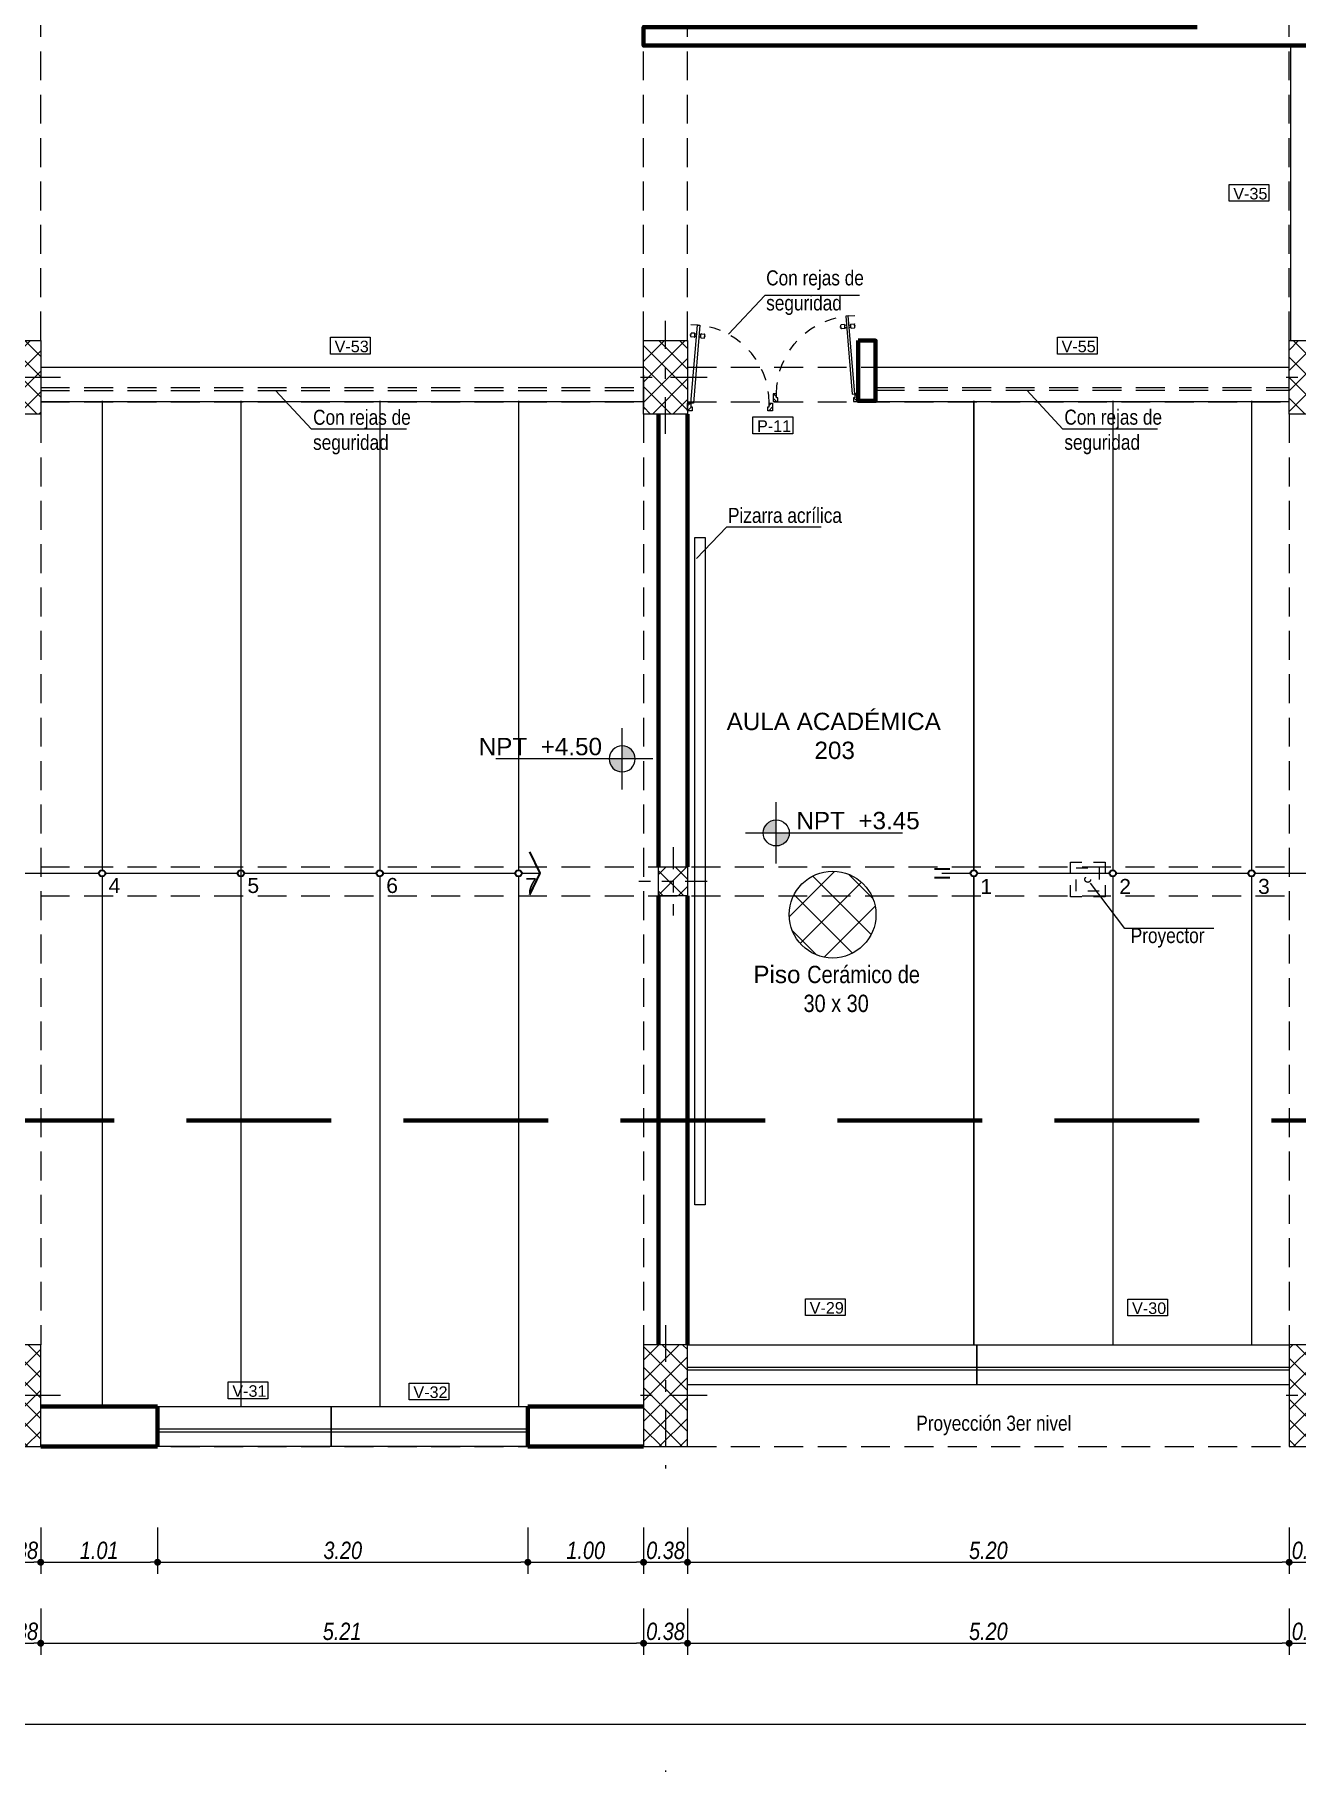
# Model space of a CAD drawing. Header units: inches. Extents: x 140 to 978, y -82 to 38.
# Drawn here: x 712.13 to 723.03, y -14.23 to 0.7 of the extents above; entities that cross this region are included whole.
import ezdxf

# ---------------------------------------------------------------- set-up
doc = ezdxf.new("R2010")
doc.units = ezdxf.units.IN
doc.header["$MEASUREMENT"] = 0
for name, pattern in [('DASHDOT2', [12.7, 6.35, -3.175, 0, -3.175]), ('DASHED', [0.75, 0.5, -0.25]), ('DASHED2', [0.375, 0.25, -0.125])]:
    doc.linetypes.add(name, pattern=pattern)
doc.layers.get('0').update_dxf_attribs({"lineweight": 0})
for name, color, linetype, lineweight in [('UNSAAC-COLUMNA', 24, 'Continuous', 0), ('UNSAAC-CORTE MURO', 42, 'Continuous', 35), ('UNSAAC-COTA', 48, 'Continuous', 0), ('UNSAAC-EJE COLUMNA', 22, 'DASHDOT2', 0), ('UNSAAC-FACHADA(2DO PLANO)', 7, 'Continuous', 30), ('UNSAAC-LINEA DE CORTE', 7, 'Continuous', 70), ('UNSAAC-LLAMADOS', 88, 'Continuous', 0), ('UNSAAC-MUEBLE', 254, 'Continuous', 0), ('UNSAAC-MURETE', 146, 'Continuous', 20), ('UNSAAC-MUROS', 7, 'Continuous', 70), ('UNSAAC-PISOS', 253, 'Continuous', 0), ('UNSAAC-PROYECCIONES', 38, 'DASHED2', 0), ('UNSAAC-TEXTOS', 250, 'Continuous', 0), ('UNSAAC-TEXTURAS', 250, 'Continuous', 0), ('UNSAAC-VANOS', 24, 'Continuous', 0)]:
    doc.layers.add(name, color=color, linetype=linetype, lineweight=lineweight)
doc.styles.add('5mm', font='GOTHIC.TTF', dxfattribs={"height": 5})
doc.styles.add('narrow', font='')
doc.styles.get("Standard").update_dxf_attribs({"font": 'arial.ttf'})
doc.styles.get('narrow').set_extended_font_data('Arial Narrow', italic=True)
doc.dimstyles.new('1EN75', dxfattribs={"dimtxt": 0.15, "dimasz": 0.06, "dimexe": 0.1, "dimexo": 0.15, "dimgap": 0.025, "dimtad": 1, "dimzin": 1, "dimdsep": 46, "dimtxsty": 'narrow', "dimblk": 'DOT', "dimcen": 0.1, "dimclrd": 256, "dimclre": 256, "dimclrt": 256, "dimaunit": 1, "dimadec": 3, "dimazin": 0, "dimtfac": 1, "dimtmove": 2, "dimatfit": 3, "dimldrblk": 'ARCHTICK', "dimfxl": 0.3, "dimfxlon": 1, "dimtolj": 1, "dimtzin": 0, "dimlwd": 0, "dimlwe": 0, "dimarcsym": 0})

# ---------------------------------------------------------------- blocks, each defined once
blk = doc.blocks.new('PRTX80')
at = {"layer": 'UNSAAC-TEXTOS'}
h = blk.add_hatch(dxfattribs=at)
h.set_pattern_fill('ANSI31', color=256, scale=0.01, style=0)
h.set_pattern_definition([(45, (-1.629623, -4.234902), (-0.02245064, 0.02245064), [])])
h.paths.add_polyline_path([(-0.755, 0.036), (-0.8, 0.036), (-0.8, -0.036), (-0.769, -0.036), (-0.769, 0), (-0.755, 0)])
h.paths.add_polyline_path([(0, 0.036), (-0.045, 0.036), (-0.045, 0), (-0.032, 0), (-0.032, -0.036), (0, -0.036)])
at = {"layer": 'UNSAAC-PROYECCIONES', "ltscale": 0.15}
blk.add_arc((-0.032, -0.036), 0.737, 180, 270, dxfattribs=at)
at = {"layer": 'UNSAAC-TEXTOS'}
for p, q in [((-0.127, -0.65), (-0.157, -0.648)), ((-0.165, -0.662), (-0.166, -0.669)), ((-0.162, -0.67), (-0.166, -0.669)), ((-0.162, -0.662), (-0.165, -0.662)), ((-0.161, -0.651), (-0.163, -0.681)), ((-0.13, -0.688), (-0.16, -0.685)), ((-0.124, -0.658), (-0.126, -0.68)), ((-0.126, -0.68), (-0.126, -0.684)), ((-0.11, -0.682), (-0.126, -0.68)), ((-0.123, -0.654), (-0.124, -0.658)), ((-0.108, -0.659), (-0.124, -0.658)), ((-0.085, -0.684), (-0.07, -0.685)), ((-0.083, -0.661), (-0.068, -0.663)), ((-0.068, -0.663), (-0.07, -0.685)), ((-0.07, -0.685), (-0.07, -0.689)), ((-0.068, -0.659), (-0.068, -0.663)), ((-0.067, -0.693), (-0.037, -0.695)), ((-0.064, -0.655), (-0.034, -0.658)), ((-0.03, -0.662), (-0.033, -0.692)), ((-0.032, -0.681), (-0.028, -0.681)), ((-0.031, -0.673), (-0.028, -0.673)), ((-0.028, -0.673), (-0.028, -0.681))]:
    blk.add_line(p, q, dxfattribs=at)
for points in [[(-0.8, 0.036), (-0.755, 0.036), (-0.755, 0), (-0.769, 0), (-0.769, -0.036), (-0.8, -0.036), (-0.8, 0.036)], [(-0.045, 0.036), (0, 0.036), (0, -0.036), (-0.032, -0.036), (-0.032, 0), (-0.045, 0), (-0.045, 0.036)]]:
    blk.add_lwpolyline(points, dxfattribs=at)
blk.add_lwpolyline([(-0.056, -0.034), (-0.032, -0.036), (-0.093, -0.77), (-0.117, -0.768)], close=True, dxfattribs=at)
for centre, start, end in [((-0.157, -0.651), 85.2462, 175.2462), ((-0.127, -0.654), 355.2462, 85.2462), ((-0.16, -0.681), 175.2462, 265.2462), ((-0.13, -0.684), 265.2462, 355.2462), ((-0.067, -0.689), 175.2462, 265.2462), ((-0.064, -0.659), 85.2462, 175.2462), ((-0.037, -0.691), 265.2462, 355.2462), ((-0.034, -0.662), 355.2462, 85.2462)]:
    blk.add_arc(centre, 0.00375, start, end, dxfattribs=at)
blk = doc.blocks.new('A$C1DC20D96')
at = {"layer": 'UNSAAC-MUEBLE', "xscale": -1.167239801663273, "yscale": 1.167239801663273, "zscale": 1.167239801663273, "rotation": 180}
blk.add_blockref('PRTX80', (0, 0.034), dxfattribs=at)
blk = doc.blocks.new('_Dot')
at = {"color": 0, "linetype": 'ByBlock', "lineweight": -2}
blk.add_line((-0.5, 0), (-1, 0), dxfattribs=at)
at = {"color": 0, "linetype": 'ByBlock', "const_width": 0.5}
blk.add_lwpolyline([(-0.25, 0, 1), (0.25, 0, 1)], format="xyb", close=True, dxfattribs=at)
blk = doc.blocks.new('*D59')
at = {"layer": 'Defpoints', "color": 0, "transparency": 16777216}
for p in [(711.99, -11.691), (717.58, -11.691), (717.58, -14.601)]:
    blk.add_point(p, dxfattribs=at)
at = {"layer": 'UNSAAC-COTA', "lineweight": 0, "transparency": 16777216}
for p, q in [((711.99, -14.301), (711.99, -14.701)), ((717.58, -14.301), (717.58, -14.701)), ((712.05, -14.601), (717.52, -14.601))]:
    blk.add_line(p, q, dxfattribs=at)
at = {"layer": 'UNSAAC-COTA', "lineweight": 0, "transparency": 16777216, "xscale": 0.06, "yscale": 0.06, "zscale": 0.06, "rotation": 180}
blk.add_blockref('_Dot', (711.99, -14.601), dxfattribs=at)
at = {"layer": 'UNSAAC-COTA', "lineweight": 0, "transparency": 16777216, "xscale": 0.06, "yscale": 0.06, "zscale": 0.06}
blk.add_blockref('_Dot', (717.58, -14.601), dxfattribs=at)
at = {"layer": 'UNSAAC-COTA', "transparency": 16777216, "insert": (714.785, -14.499), "char_height": 0.15, "attachment_point": 5, "style": 'narrow'}
blk.add_mtext('\\A1;5.59', dxfattribs=at)
blk = doc.blocks.new('_ArchTick')
at = {"layer": 'UNSAAC-FACHADA(2DO PLANO)', "color": 0, "const_width": 0.15}
blk.add_lwpolyline([(-0.5, -0.5), (0.5, 0.5)], dxfattribs=at)
blk = doc.blocks.new('*D60')
at = {"layer": 'Defpoints', "color": 0, "transparency": 16777216}
for p in [(717.58, -11.691), (723.16, -11.691), (723.16, -14.601)]:
    blk.add_point(p, dxfattribs=at)
at = {"layer": 'UNSAAC-COTA', "lineweight": 0, "transparency": 16777216}
for p, q in [((717.58, -14.301), (717.58, -14.701)), ((723.16, -14.301), (723.16, -14.701)), ((717.64, -14.601), (723.1, -14.601))]:
    blk.add_line(p, q, dxfattribs=at)
at = {"layer": 'UNSAAC-COTA', "lineweight": 0, "transparency": 16777216, "xscale": 0.06, "yscale": 0.06, "zscale": 0.06, "rotation": 180}
blk.add_blockref('_Dot', (717.58, -14.601), dxfattribs=at)
at = {"layer": 'UNSAAC-COTA', "lineweight": 0, "transparency": 16777216, "xscale": 0.06, "yscale": 0.06, "zscale": 0.06}
blk.add_blockref('_Dot', (723.16, -14.601), dxfattribs=at)
at = {"layer": 'UNSAAC-COTA', "transparency": 16777216, "insert": (720.37, -14.499), "char_height": 0.15, "attachment_point": 5, "style": 'narrow'}
blk.add_mtext('\\A1;5.58', dxfattribs=at)
blk = doc.blocks.new('*D169')
at = {"layer": 'Defpoints', "color": 0, "transparency": 16777216}
for p in [(711.8, -11.501), (712.18, -11.501), (712.18, -12.501)]:
    blk.add_point(p, dxfattribs=at)
at = {"layer": 'UNSAAC-COTA', "lineweight": 0, "transparency": 16777216}
for p, q in [((711.8, -12.201), (711.8, -12.601)), ((712.18, -12.201), (712.18, -12.601)), ((711.86, -12.501), (712.12, -12.501))]:
    blk.add_line(p, q, dxfattribs=at)
at = {"layer": 'UNSAAC-COTA', "lineweight": 0, "transparency": 16777216, "xscale": 0.06, "yscale": 0.06, "zscale": 0.06, "rotation": 180}
blk.add_blockref('_Dot', (711.8, -12.501), dxfattribs=at)
at = {"layer": 'UNSAAC-COTA', "lineweight": 0, "transparency": 16777216, "xscale": 0.06, "yscale": 0.06, "zscale": 0.06}
blk.add_blockref('_Dot', (712.18, -12.501), dxfattribs=at)
at = {"layer": 'UNSAAC-COTA', "transparency": 16777216, "insert": (711.99, -12.399), "char_height": 0.15, "attachment_point": 5, "style": 'narrow'}
blk.add_mtext('\\A1;0.38', dxfattribs=at)
blk = doc.blocks.new('*D170')
at = {"layer": 'Defpoints', "color": 0, "transparency": 16777216}
for p in [(712.18, -11.501), (713.19, -11.501), (713.19, -12.501)]:
    blk.add_point(p, dxfattribs=at)
at = {"layer": 'UNSAAC-COTA', "lineweight": 0, "transparency": 16777216}
for p, q in [((712.18, -12.201), (712.18, -12.601)), ((713.19, -12.201), (713.19, -12.601)), ((712.24, -12.501), (713.13, -12.501))]:
    blk.add_line(p, q, dxfattribs=at)
at = {"layer": 'UNSAAC-COTA', "lineweight": 0, "transparency": 16777216, "xscale": 0.06, "yscale": 0.06, "zscale": 0.06, "rotation": 180}
blk.add_blockref('_Dot', (712.18, -12.501), dxfattribs=at)
at = {"layer": 'UNSAAC-COTA', "lineweight": 0, "transparency": 16777216, "xscale": 0.06, "yscale": 0.06, "zscale": 0.06}
blk.add_blockref('_Dot', (713.19, -12.501), dxfattribs=at)
at = {"layer": 'UNSAAC-COTA', "transparency": 16777216, "insert": (712.685, -12.399), "char_height": 0.15, "attachment_point": 5, "style": 'narrow'}
blk.add_mtext('\\A1;1.01', dxfattribs=at)
blk = doc.blocks.new('*D171')
at = {"layer": 'Defpoints', "color": 0, "transparency": 16777216}
for p in [(713.19, -11.501), (716.39, -11.501), (716.39, -12.501)]:
    blk.add_point(p, dxfattribs=at)
at = {"layer": 'UNSAAC-COTA', "lineweight": 0, "transparency": 16777216}
for p, q in [((713.19, -12.201), (713.19, -12.601)), ((716.39, -12.201), (716.39, -12.601)), ((713.25, -12.501), (716.33, -12.501))]:
    blk.add_line(p, q, dxfattribs=at)
at = {"layer": 'UNSAAC-COTA', "lineweight": 0, "transparency": 16777216, "xscale": 0.06, "yscale": 0.06, "zscale": 0.06, "rotation": 180}
blk.add_blockref('_Dot', (713.19, -12.501), dxfattribs=at)
at = {"layer": 'UNSAAC-COTA', "lineweight": 0, "transparency": 16777216, "xscale": 0.06, "yscale": 0.06, "zscale": 0.06}
blk.add_blockref('_Dot', (716.39, -12.501), dxfattribs=at)
at = {"layer": 'UNSAAC-COTA', "transparency": 16777216, "insert": (714.79, -12.399), "char_height": 0.15, "attachment_point": 5, "style": 'narrow'}
blk.add_mtext('\\A1;3.20', dxfattribs=at)
blk = doc.blocks.new('*D172')
at = {"layer": 'Defpoints', "color": 0, "transparency": 16777216}
for p in [(716.39, -11.501), (717.39, -11.501), (717.39, -12.501)]:
    blk.add_point(p, dxfattribs=at)
at = {"layer": 'UNSAAC-COTA', "lineweight": 0, "transparency": 16777216}
for p, q in [((716.39, -12.201), (716.39, -12.601)), ((717.39, -12.201), (717.39, -12.601)), ((716.45, -12.501), (717.33, -12.501))]:
    blk.add_line(p, q, dxfattribs=at)
at = {"layer": 'UNSAAC-COTA', "lineweight": 0, "transparency": 16777216, "xscale": 0.06, "yscale": 0.06, "zscale": 0.06, "rotation": 180}
blk.add_blockref('_Dot', (716.39, -12.501), dxfattribs=at)
at = {"layer": 'UNSAAC-COTA', "lineweight": 0, "transparency": 16777216, "xscale": 0.06, "yscale": 0.06, "zscale": 0.06}
blk.add_blockref('_Dot', (717.39, -12.501), dxfattribs=at)
at = {"layer": 'UNSAAC-COTA', "transparency": 16777216, "insert": (716.89, -12.399), "char_height": 0.15, "attachment_point": 5, "style": 'narrow'}
blk.add_mtext('\\A1;1.00', dxfattribs=at)
blk = doc.blocks.new('*D66')
at = {"layer": 'Defpoints', "color": 0, "transparency": 16777216}
for p in [(717.39, -11.501), (717.77, -11.501), (717.77, -12.501)]:
    blk.add_point(p, dxfattribs=at)
at = {"layer": 'UNSAAC-COTA', "lineweight": 0, "transparency": 16777216}
for p, q in [((717.39, -12.201), (717.39, -12.601)), ((717.77, -12.201), (717.77, -12.601)), ((717.45, -12.501), (717.71, -12.501))]:
    blk.add_line(p, q, dxfattribs=at)
at = {"layer": 'UNSAAC-COTA', "lineweight": 0, "transparency": 16777216, "xscale": 0.06, "yscale": 0.06, "zscale": 0.06, "rotation": 180}
blk.add_blockref('_Dot', (717.39, -12.501), dxfattribs=at)
at = {"layer": 'UNSAAC-COTA', "lineweight": 0, "transparency": 16777216, "xscale": 0.06, "yscale": 0.06, "zscale": 0.06}
blk.add_blockref('_Dot', (717.77, -12.501), dxfattribs=at)
at = {"layer": 'UNSAAC-COTA', "transparency": 16777216, "insert": (717.58, -12.399), "char_height": 0.15, "attachment_point": 5, "style": 'narrow'}
blk.add_mtext('\\A1;0.38', dxfattribs=at)
blk = doc.blocks.new('*D67')
at = {"layer": 'Defpoints', "color": 0, "transparency": 16777216}
for p in [(717.77, -11.501), (722.97, -11.501), (722.97, -12.501)]:
    blk.add_point(p, dxfattribs=at)
at = {"layer": 'UNSAAC-COTA', "lineweight": 0, "transparency": 16777216}
for p, q in [((717.77, -12.201), (717.77, -12.601)), ((722.97, -12.201), (722.97, -12.601)), ((717.83, -12.501), (722.91, -12.501))]:
    blk.add_line(p, q, dxfattribs=at)
at = {"layer": 'UNSAAC-COTA', "lineweight": 0, "transparency": 16777216, "xscale": 0.06, "yscale": 0.06, "zscale": 0.06, "rotation": 180}
blk.add_blockref('_Dot', (717.77, -12.501), dxfattribs=at)
at = {"layer": 'UNSAAC-COTA', "lineweight": 0, "transparency": 16777216, "xscale": 0.06, "yscale": 0.06, "zscale": 0.06}
blk.add_blockref('_Dot', (722.97, -12.501), dxfattribs=at)
at = {"layer": 'UNSAAC-COTA', "transparency": 16777216, "insert": (720.37, -12.399), "char_height": 0.15, "attachment_point": 5, "style": 'narrow'}
blk.add_mtext('\\A1;5.20', dxfattribs=at)
blk = doc.blocks.new('*D173')
at = {"layer": 'Defpoints', "color": 0, "transparency": 16777216}
for p in [(722.97, -11.501), (723.35, -11.501), (723.35, -12.501)]:
    blk.add_point(p, dxfattribs=at)
at = {"layer": 'UNSAAC-COTA', "lineweight": 0, "transparency": 16777216}
for p, q in [((722.97, -12.201), (722.97, -12.601)), ((723.35, -12.201), (723.35, -12.601)), ((723.03, -12.501), (723.29, -12.501))]:
    blk.add_line(p, q, dxfattribs=at)
at = {"layer": 'UNSAAC-COTA', "lineweight": 0, "transparency": 16777216, "xscale": 0.06, "yscale": 0.06, "zscale": 0.06, "rotation": 180}
blk.add_blockref('_Dot', (722.97, -12.501), dxfattribs=at)
at = {"layer": 'UNSAAC-COTA', "lineweight": 0, "transparency": 16777216, "xscale": 0.06, "yscale": 0.06, "zscale": 0.06}
blk.add_blockref('_Dot', (723.35, -12.501), dxfattribs=at)
at = {"layer": 'UNSAAC-COTA', "transparency": 16777216, "insert": (723.16, -12.399), "char_height": 0.15, "attachment_point": 5, "style": 'narrow'}
blk.add_mtext('\\A1;0.38', dxfattribs=at)
blk = doc.blocks.new('*D77')
at = {"layer": 'Defpoints', "color": 0, "transparency": 16777216}
for p in [(711.8, -11.501), (712.18, -11.501), (712.18, -13.201)]:
    blk.add_point(p, dxfattribs=at)
at = {"layer": 'UNSAAC-COTA', "lineweight": 0, "transparency": 16777216}
for p, q in [((711.8, -12.901), (711.8, -13.301)), ((712.18, -12.901), (712.18, -13.301)), ((711.86, -13.201), (712.12, -13.201))]:
    blk.add_line(p, q, dxfattribs=at)
at = {"layer": 'UNSAAC-COTA', "lineweight": 0, "transparency": 16777216, "xscale": 0.06, "yscale": 0.06, "zscale": 0.06, "rotation": 180}
blk.add_blockref('_Dot', (711.8, -13.201), dxfattribs=at)
at = {"layer": 'UNSAAC-COTA', "lineweight": 0, "transparency": 16777216, "xscale": 0.06, "yscale": 0.06, "zscale": 0.06}
blk.add_blockref('_Dot', (712.18, -13.201), dxfattribs=at)
at = {"layer": 'UNSAAC-COTA', "transparency": 16777216, "insert": (711.99, -13.099), "char_height": 0.15, "attachment_point": 5, "style": 'narrow'}
blk.add_mtext('\\A1;0.38', dxfattribs=at)
blk = doc.blocks.new('*D178')
at = {"layer": 'Defpoints', "color": 0, "transparency": 16777216}
for p in [(712.18, -11.501), (717.39, -11.501), (717.39, -13.201)]:
    blk.add_point(p, dxfattribs=at)
at = {"layer": 'UNSAAC-COTA', "lineweight": 0, "transparency": 16777216}
for p, q in [((712.18, -12.901), (712.18, -13.301)), ((717.39, -12.901), (717.39, -13.301)), ((712.24, -13.201), (717.33, -13.201))]:
    blk.add_line(p, q, dxfattribs=at)
at = {"layer": 'UNSAAC-COTA', "lineweight": 0, "transparency": 16777216, "xscale": 0.06, "yscale": 0.06, "zscale": 0.06, "rotation": 180}
blk.add_blockref('_Dot', (712.18, -13.201), dxfattribs=at)
at = {"layer": 'UNSAAC-COTA', "lineweight": 0, "transparency": 16777216, "xscale": 0.06, "yscale": 0.06, "zscale": 0.06}
blk.add_blockref('_Dot', (717.39, -13.201), dxfattribs=at)
at = {"layer": 'UNSAAC-COTA', "transparency": 16777216, "insert": (714.785, -13.099), "char_height": 0.15, "attachment_point": 5, "style": 'narrow'}
blk.add_mtext('\\A1;5.21', dxfattribs=at)
blk = doc.blocks.new('*D179')
at = {"layer": 'Defpoints', "color": 0, "transparency": 16777216}
for p in [(717.39, -11.501), (717.77, -11.501), (717.77, -13.201)]:
    blk.add_point(p, dxfattribs=at)
at = {"layer": 'UNSAAC-COTA', "lineweight": 0, "transparency": 16777216}
for p, q in [((717.39, -12.901), (717.39, -13.301)), ((717.77, -12.901), (717.77, -13.301)), ((717.45, -13.201), (717.71, -13.201))]:
    blk.add_line(p, q, dxfattribs=at)
at = {"layer": 'UNSAAC-COTA', "lineweight": 0, "transparency": 16777216, "xscale": 0.06, "yscale": 0.06, "zscale": 0.06, "rotation": 180}
blk.add_blockref('_Dot', (717.39, -13.201), dxfattribs=at)
at = {"layer": 'UNSAAC-COTA', "lineweight": 0, "transparency": 16777216, "xscale": 0.06, "yscale": 0.06, "zscale": 0.06}
blk.add_blockref('_Dot', (717.77, -13.201), dxfattribs=at)
at = {"layer": 'UNSAAC-COTA', "transparency": 16777216, "insert": (717.58, -13.099), "char_height": 0.15, "attachment_point": 5, "style": 'narrow'}
blk.add_mtext('\\A1;0.38', dxfattribs=at)
blk = doc.blocks.new('*D78')
at = {"layer": 'Defpoints', "color": 0, "transparency": 16777216}
for p in [(717.77, -11.501), (722.97, -11.501), (722.97, -13.201)]:
    blk.add_point(p, dxfattribs=at)
at = {"layer": 'UNSAAC-COTA', "lineweight": 0, "transparency": 16777216}
for p, q in [((717.77, -12.901), (717.77, -13.301)), ((722.97, -12.901), (722.97, -13.301)), ((717.83, -13.201), (722.91, -13.201))]:
    blk.add_line(p, q, dxfattribs=at)
at = {"layer": 'UNSAAC-COTA', "lineweight": 0, "transparency": 16777216, "xscale": 0.06, "yscale": 0.06, "zscale": 0.06, "rotation": 180}
blk.add_blockref('_Dot', (717.77, -13.201), dxfattribs=at)
at = {"layer": 'UNSAAC-COTA', "lineweight": 0, "transparency": 16777216, "xscale": 0.06, "yscale": 0.06, "zscale": 0.06}
blk.add_blockref('_Dot', (722.97, -13.201), dxfattribs=at)
at = {"layer": 'UNSAAC-COTA', "transparency": 16777216, "insert": (720.37, -13.099), "char_height": 0.15, "attachment_point": 5, "style": 'narrow'}
blk.add_mtext('\\A1;5.20', dxfattribs=at)
blk = doc.blocks.new('*D79')
at = {"layer": 'Defpoints', "color": 0, "transparency": 16777216}
for p in [(722.97, -11.501), (723.35, -11.501), (723.35, -13.201)]:
    blk.add_point(p, dxfattribs=at)
at = {"layer": 'UNSAAC-COTA', "lineweight": 0, "transparency": 16777216}
for p, q in [((722.97, -12.901), (722.97, -13.301)), ((723.35, -12.901), (723.35, -13.301)), ((723.03, -13.201), (723.29, -13.201))]:
    blk.add_line(p, q, dxfattribs=at)
at = {"layer": 'UNSAAC-COTA', "lineweight": 0, "transparency": 16777216, "xscale": 0.06, "yscale": 0.06, "zscale": 0.06, "rotation": 180}
blk.add_blockref('_Dot', (722.97, -13.201), dxfattribs=at)
at = {"layer": 'UNSAAC-COTA', "lineweight": 0, "transparency": 16777216, "xscale": 0.06, "yscale": 0.06, "zscale": 0.06}
blk.add_blockref('_Dot', (723.35, -13.201), dxfattribs=at)
at = {"layer": 'UNSAAC-COTA', "transparency": 16777216, "insert": (723.16, -13.099), "char_height": 0.15, "attachment_point": 5, "style": 'narrow'}
blk.add_mtext('\\A1;0.38', dxfattribs=at)
blk = doc.blocks.new('*D82')
at = {"layer": 'Defpoints', "color": 0, "transparency": 16777216}
for p in [(689.335, -1.734), (728.94, -11.501), (728.94, -13.901)]:
    blk.add_point(p, dxfattribs=at)
at = {"layer": 'UNSAAC-COTA', "lineweight": 0, "transparency": 16777216}
for p, q in [((689.335, -13.601), (689.335, -14.001)), ((728.94, -13.601), (728.94, -14.001)), ((689.395, -13.901), (728.88, -13.901))]:
    blk.add_line(p, q, dxfattribs=at)
at = {"layer": 'UNSAAC-COTA', "lineweight": 0, "transparency": 16777216, "xscale": 0.06, "yscale": 0.06, "zscale": 0.06, "rotation": 180}
blk.add_blockref('_Dot', (689.335, -13.901), dxfattribs=at)
at = {"layer": 'UNSAAC-COTA', "lineweight": 0, "transparency": 16777216, "xscale": 0.06, "yscale": 0.06, "zscale": 0.06}
blk.add_blockref('_Dot', (728.94, -13.901), dxfattribs=at)
at = {"layer": 'UNSAAC-COTA', "transparency": 16777216, "insert": (709.138, -13.799), "char_height": 0.15, "attachment_point": 5, "style": 'narrow'}
blk.add_mtext('\\A1;39.61', dxfattribs=at)
blk = doc.blocks.new('npt')
at = {"layer": 'UNSAAC-TEXTOS'}
h = blk.add_hatch(color=0, dxfattribs=at)
h.dxf.hatch_style = 1
h.paths.add_polyline_path([(0.0522, 0), (0, 0), (0, -0.0522, 0.414214)])
h.paths.add_polyline_path([(0, 0.0522, 0.414214), (-0.0522, 0), (0, 0)])
at = {"layer": 'UNSAAC-TEXTOS', "color": 0}
for p, q in [((0, -0.1228), (0, 0.1228)), ((-0.1228, 0), (0.507, 0))]:
    blk.add_line(p, q, dxfattribs=at)
blk.add_circle((0, 0), 0.0522, dxfattribs=at)
blk = doc.blocks.new('colum2')
at = {"layer": 'UNSAAC-TEXTURAS'}
h = blk.add_hatch(dxfattribs=at)
h.set_pattern_fill('ANSI37', color=256)
h.paths.add_polyline_path([(872.373, 198.546), (872.373, 198.421), (872.498, 198.421), (872.498, 198.546)])
h.paths.add_polyline_path([(872.498, 198.421), (872.623, 198.421), (872.623, 198.546), (872.498, 198.546)])
h.paths.add_polyline_path([(872.498, 198.296), (872.623, 198.296), (872.623, 198.421), (872.498, 198.421)])
h.paths.add_polyline_path([(872.498, 198.421), (872.373, 198.421), (872.373, 198.296), (872.498, 198.296)])
at = {"layer": 'UNSAAC-COLUMNA'}
blk.add_lwpolyline([(872.373, 198.546), (872.623, 198.546), (872.623, 198.296), (872.373, 198.296)], close=True, dxfattribs=at)
at = {"layer": 'UNSAAC-EJE COLUMNA', "ltscale": 0.03}
for p, q in [((872.498, 198.716), (872.498, 198.126)), ((872.793, 198.421), (872.203, 198.421))]:
    blk.add_line(p, q, dxfattribs=at)
blk = doc.blocks.new('c')
at = {"layer": 'UNSAAC-TEXTURAS'}
h = blk.add_hatch(dxfattribs=at)
h.set_pattern_fill('ANSI37', color=256)
h.set_pattern_definition([(45, (-855.58834, -178.38853), (-0.088388348, 0.088388348), []), (135, (-855.58834, -178.38853), (-0.088388348, -0.088388348), [])])
h.paths.add_polyline_path([(0.19, 0.635), (0, 0.635), (0, 0.316), (0.19, 0.316)])
h.paths.add_polyline_path([(0.19, 0.316), (0.38, 0.316), (0.38, 0.635), (0.19, 0.635)])
h.paths.add_polyline_path([(0.19, 0), (0.38, 0), (0.38, 0.316), (0.19, 0.316)])
h.paths.add_polyline_path([(0.19, 0.316), (0, 0.316), (0, 0), (0.19, 0)])
at = {"layer": 'UNSAAC-COLUMNA'}
blk.add_lwpolyline([(0, 0), (0, 0.635), (0.38, 0.635), (0.38, 0)], dxfattribs=at)
blk.add_lwpolyline([(0, 0.635), (0.38, 0.635), (0.38, 0), (0, 0)], close=True, dxfattribs=at)
at = {"layer": 'UNSAAC-EJE COLUMNA', "ltscale": 0.05}
for p, q in [((0.19, -0.172), (0.19, 0.805)), ((0.55, 0.316), (-0.17, 0.316))]:
    blk.add_line(p, q, dxfattribs=at)
blk = doc.blocks.new('cs1')
at = {"layer": 'UNSAAC-TEXTURAS'}
h = blk.add_hatch(dxfattribs=at)
h.set_pattern_fill('ANSI37', color=256)
h.paths.add_polyline_path([(850.008, 169.826), (850.198, 169.826), (850.198, 170.266), (850.008, 170.266)])
h.paths.add_polyline_path([(850.198, 169.826), (850.388, 169.826), (850.388, 170.266), (850.198, 170.266)])
h.paths.add_polyline_path([(850.388, 169.826), (850.198, 169.826), (850.198, 169.386), (850.388, 169.386)])
h.paths.add_polyline_path([(850.198, 169.826), (850.008, 169.826), (850.008, 169.386), (850.198, 169.386)])
at = {"layer": 'UNSAAC-COLUMNA'}
blk.add_lwpolyline([(850.388, 169.386), (850.388, 170.266), (850.008, 170.266), (850.008, 169.386)], close=True, dxfattribs=at)
at = {"layer": 'UNSAAC-EJE COLUMNA', "ltscale": 0.05}
for p, q in [((850.198, 170.436), (850.198, 169.196)), ((850.558, 169.826), (849.828, 169.826))]:
    blk.add_line(p, q, dxfattribs=at)
blk = doc.blocks.new('A$C71314F6E')
at = {"layer": 'UNSAAC-TEXTURAS'}
for name, p in [('c', (22.888, -9.945)), ('c', (28.478, -9.945)), ('c', (34.058, -9.945)), ('colum2', (-843.765, -212.406)), ('cs1', (-827.12, -188.256)), ('cs1', (-821.53, -188.256)), ('cs1', (-815.95, -188.256))]:
    blk.add_blockref(name, p, dxfattribs=at)
blk = doc.blocks.new('ETRUCTURA INFORMATIVA')
at = {"layer": 'UNSAAC-PROYECCIONES'}
for p, q in [((1171.18, -1.941), (1171.18, 2.279)), ((1176.39, -1.941), (1176.39, 2.279)), ((1176.77, -1.941), (1176.77, 2.279)), ((1181.97, -1.941), (1181.97, 2.279)), ((1171.18, -2.171), (1176.39, -2.171)), ((1176.77, -2.171), (1181.97, -2.171)), ((1171.18, -2.471), (1176.39, -2.471)), ((1176.77, -2.471), (1181.97, -2.471)), ((1171.18, -2.576), (1171.18, -10.621)), ((1176.39, -2.576), (1176.39, -10.621)), ((1176.77, -2.576), (1176.77, -10.621)), ((1181.97, -2.576), (1181.97, -10.621)), ((1171.18, -6.491), (1181.97, -6.491)), ((1171.18, -6.741), (1181.97, -6.741)), ((1171.18, -11.156), (1176.39, -11.156)), ((1171.18, -11.501), (1176.39, -11.501)), ((1176.77, -11.501), (1181.97, -11.501))]:
    blk.add_line(p, q, dxfattribs=at)
at = {"layer": 'UNSAAC-COLUMNA'}
blk.add_blockref('A$C71314F6E', (1147.912, 7.369), dxfattribs=at)
blk = doc.blocks.new('cañon planta')
at = {"layer": 'UNSAAC-MUEBLE', "linetype": 'DASHED', "ltscale": 0.09}
blk.add_lwpolyline([(750.392, 72.439), (750.692, 72.439), (750.692, 72.139), (750.392, 72.139), (750.392, 72.439)], dxfattribs=at)
blk.add_lwpolyline([(750.442, 72.389), (750.642, 72.389), (750.642, 72.189), (750.442, 72.189)], close=True, dxfattribs=at)
blk.add_circle((750.542, 72.289), 0.025, dxfattribs=at)

msp = doc.modelspace()

# ---------------------------------------------------------------- hatches: boundary and pattern name
at = {"layer": 'UNSAAC-TEXTOS'}
h = msp.add_hatch(dxfattribs=at)
h.set_pattern_fill('_USER', color=256, scale=0.23019, angle=45, style=0, double=1, pattern_type=0)
h.set_pattern_definition([(45, (653.65745, -93.72448), (-0.16276894, 0.16276894), []), (135, (653.65745, -93.72448), (-0.16276894, -0.16276894), [])])
edge = h.paths.add_edge_path()
edge.add_arc((719.024, -6.904), 0.375, 0, 360)

# ---------------------------------------------------------------- linework, layer by layer
at = {"layer": 'UNSAAC-CORTE MURO', "ltscale": 0.03}
for p, q in [((719.905, -6.506), (720.038, -6.506)), ((719.905, -6.582), (720.038, -6.582))]:
    msp.add_line(p, q, dxfattribs=at)
at = {"layer": 'UNSAAC-CORTE MURO'}
msp.add_lwpolyline([(716.404, -6.36), (716.494, -6.546), (716.404, -6.731)], dxfattribs=at)
for centre in [(712.71, -6.546), (713.91, -6.546), (715.11, -6.546), (716.31, -6.546), (720.245, -6.546), (721.445, -6.546), (722.645, -6.546)]:
    msp.add_circle(centre, 0.0278, dxfattribs=at)
at = {"layer": 'UNSAAC-LINEA DE CORTE', "linetype": 'DASHED', "ltscale": 2.5}
msp.add_line((679.691, -8.683), (739.094, -8.683), dxfattribs=at)
at = {"layer": 'UNSAAC-LLAMADOS', "ltscale": 2.5}
for points in [[(719.256, -1.552), (718.437, -1.552), (718.125, -1.887)], [(715.34, -2.708), (714.521, -2.708), (714.209, -2.372)], [(721.833, -2.706), (721.014, -2.706), (720.702, -2.371)], [(718.925, -3.555), (718.107, -3.555), (717.847, -3.824)]]:
    msp.add_lwpolyline(points, dxfattribs=at)
at = {"layer": 'UNSAAC-LLAMADOS'}
msp.add_lwpolyline([(722.32, -7.023), (721.549, -7.023), (721.254, -6.631)], dxfattribs=at)
at = {"layer": 'UNSAAC-MUEBLE', "ltscale": 2.5}
msp.add_lwpolyline([(717.833, -3.644), (717.922, -3.644), (717.922, -9.411), (717.833, -9.411)], close=True, dxfattribs=at)
at = {"layer": 'UNSAAC-MURETE'}
for p, q in [((722.985, -1.941), (722.985, 0.609)), ((712.18, -2.171), (717.39, -2.171)), ((719.395, -2.462), (719.395, -2.162)), ((719.395, -2.171), (722.97, -2.171)), ((717.39, -2.241), (717.39, -2.541)), ((717.39, -2.471), (712.18, -2.471)), ((722.97, -2.471), (719.395, -2.471))]:
    msp.add_line(p, q, dxfattribs=at)
msp.add_lwpolyline([(717.77, -10.621), (720.27, -10.621), (720.27, -10.966), (717.77, -10.966), (717.77, -10.735)], dxfattribs=at)
for points in [[(720.27, -10.621), (722.97, -10.621), (722.97, -10.966), (720.27, -10.966)], [(713.19, -11.156), (714.69, -11.156), (714.69, -11.501), (713.19, -11.501)], [(714.69, -11.156), (716.39, -11.156), (716.39, -11.501), (714.69, -11.501)]]:
    msp.add_lwpolyline(points, close=True, dxfattribs=at)
at = {"layer": 'UNSAAC-MUROS'}
for p, q in [((717.52, -2.576), (717.52, -6.491)), ((717.77, -6.491), (717.77, -2.576)), ((717.52, -6.741), (717.52, -10.621)), ((717.77, -10.621), (717.77, -6.741)), ((712.18, -11.156), (713.19, -11.156)), ((713.19, -11.156), (713.19, -11.501)), ((716.39, -11.156), (717.39, -11.156)), ((716.39, -11.501), (716.39, -11.156)), ((713.19, -11.501), (712.18, -11.501)), ((717.39, -11.501), (716.39, -11.501))]:
    msp.add_line(p, q, dxfattribs=at)
msp.add_lwpolyline([(723.315, 2.279), (723.315, 0.609), (723.315, 0.609), (717.391, 0.609), (717.391, 0.769), (722.175, 0.769)], dxfattribs=at)
msp.add_lwpolyline([(719.245, -1.941), (719.395, -1.941), (719.395, -2.462), (719.245, -2.462)], close=True, dxfattribs=at)
at = {"layer": 'UNSAAC-PISOS'}
for p, q in [((712.71, -2.462), (712.71, -6.518)), ((713.91, -2.462), (713.91, -11.156)), ((715.11, -2.462), (715.11, -6.518)), ((716.31, -2.462), (716.31, -6.518)), ((720.245, -2.462), (720.245, -6.518)), ((720.245, -6.518), (720.245, -2.462)), ((721.445, -2.462), (721.445, -6.518)), ((722.645, -2.462), (722.645, -6.518)), ((712.71, -6.574), (712.71, -11.156)), ((715.11, -6.574), (715.11, -11.156)), ((716.31, -6.574), (716.31, -11.156)), ((720.245, -6.574), (720.245, -10.621)), ((720.245, -10.621), (720.245, -6.574)), ((721.445, -6.574), (721.445, -10.621)), ((722.645, -6.574), (722.645, -10.621))]:
    msp.add_line(p, q, dxfattribs=at)
at = {"layer": 'UNSAAC-TEXTOS'}
for points in [[(722.452, -0.591), (722.795, -0.591), (722.795, -0.737), (722.452, -0.737)], [(714.684, -1.912), (715.028, -1.912), (715.028, -2.058), (714.684, -2.058)], [(720.968, -1.912), (721.311, -1.912), (721.311, -2.058), (720.968, -2.058)], [(718.335, -2.601), (718.679, -2.601), (718.679, -2.747), (718.335, -2.747)], [(718.791, -10.223), (719.134, -10.223), (719.134, -10.369), (718.791, -10.369)], [(721.576, -10.226), (721.919, -10.226), (721.919, -10.372), (721.576, -10.372)], [(713.8, -10.942), (714.144, -10.942), (714.144, -11.088), (713.8, -11.088)], [(715.365, -10.952), (715.708, -10.952), (715.708, -11.098), (715.365, -11.098)]]:
    msp.add_lwpolyline(points, close=True, dxfattribs=at)
msp.add_circle((719.024, -6.903), 0.375, dxfattribs=at)
at = {"layer": 'UNSAAC-VANOS', "linetype": 'DASHED2'}
for p, q in [((712.18, -2.347), (717.39, -2.347)), ((712.18, -2.372), (717.39, -2.372)), ((719.395, -2.346), (722.97, -2.346)), ((719.395, -2.371), (722.97, -2.371))]:
    msp.add_line(p, q, dxfattribs=at)
at = {"layer": 'UNSAAC-VANOS', "ltscale": 0.01}
for p, q in [((717.77, -10.814), (720.27, -10.814)), ((717.77, -10.839), (720.27, -10.839)), ((720.27, -10.814), (722.97, -10.814)), ((720.27, -10.839), (722.97, -10.839)), ((713.19, -11.349), (714.69, -11.349)), ((714.69, -11.349), (716.39, -11.349)), ((713.19, -11.374), (714.69, -11.374)), ((714.69, -11.374), (716.39, -11.374))]:
    msp.add_line(p, q, dxfattribs=at)
at = {"layer": 'UNSAAC-VANOS'}
for points in [[(711.538, -6.546), (712.683, -6.546)], [(712.738, -6.546), (713.883, -6.546)], [(713.938, -6.546), (715.083, -6.546)], [(715.138, -6.546), (716.283, -6.546)], [(716.338, -6.546), (716.494, -6.546)], [(719.969, -6.546), (719.969, -6.546), (719.969, -6.546), (719.969, -6.546), (719.969, -6.546), (720.218, -6.546)], [(720.273, -6.546), (721.418, -6.546)], [(721.473, -6.546), (722.618, -6.546)], [(722.673, -6.546), (723.818, -6.546)]]:
    msp.add_lwpolyline(points, dxfattribs=at)

# ---------------------------------------------------------------- block references
at = {"layer": 'UNSAAC-COTA'}
msp.add_blockref('cañon planta', (-29.313, -78.888), dxfattribs=at)
at = {"layer": 'UNSAAC-MUEBLE', "lineweight": 0, "ltscale": 0.4, "yscale": 0.7871124993375898, "zscale": 0.7871124993375898}
for p, xscale in [((719.245, -2.462), 0.7871124993375898), ((717.77, -2.541), -0.7871124993375898)]:
    msp.add_blockref('A$C1DC20D96', p, dxfattribs=dict(at, xscale=xscale))
at = {"layer": 'UNSAAC-PROYECCIONES'}
msp.add_blockref('ETRUCTURA INFORMATIVA', (-459, 0), dxfattribs=at)
at = {"layer": 'UNSAAC-TEXTOS', "yscale": 2.154779168756153, "zscale": 2.154779168756153}
for p, xscale in [((717.205, -5.557), -2.154779168756153), ((718.537, -6.197), 2.154779168756153)]:
    msp.add_blockref('npt', p, dxfattribs=dict(at, xscale=xscale))

# ---------------------------------------------------------------- texts
at = {"layer": 'UNSAAC-LLAMADOS', "char_height": 0.13, "style": 'narrow'}
for s, insert, width, attachment_point in [('{\\fArial Narrow|b0|i0|c0|p34;Con rejas de seguridad}', (718.45, -1.72), 1.15269, 7), ('{\\fArial Narrow|b0|i0|c0|p34;Con rejas de seguridad}', (714.534, -2.539), 1.15269, 1), ('{\\fArial Narrow|b0|i0|c0|p34;Con rejas de seguridad}', (721.027, -2.538), 1.15269, 1), ('{\\fArial Narrow|b0|i0|c0|p34;Pizarra acrílica}', (718.12, -3.387), 1.15269, 1), ('{\\fArial Narrow|b0|i0|c0|p34;Proyector}', (722.238, -7.188), 2.19448, 9), ('\\pi0.38239;{\\fArial Narrow|b0|i0|c0|p34;Proyección 3er nivel}', (719.365, -11.234), 2.08357, 1)]:
    msp.add_mtext(s, dxfattribs=dict(at, insert=insert, width=width, attachment_point=attachment_point))
at = {"layer": 'UNSAAC-TEXTOS', "char_height": 0.1, "attachment_point": 1}
for s, insert in [('{\\f@Arial Unicode MS|b0|i0|c0|p34;V-}35', (722.487, -0.621)), ('{\\f@Arial Unicode MS|b0|i0|c0|p34;V-}53', (714.72, -1.942)), ('{\\f@Arial Unicode MS|b0|i0|c0|p34;V-}55', (721.003, -1.942)), ('{\\f@Arial Unicode MS|b0|i0|c0|p34;P-}11', (718.371, -2.63)), ('{\\f@Arial Unicode MS|b0|i0|c0|p34;V-}29', (718.826, -10.252)), ('{\\f@Arial Unicode MS|b0|i0|c0|p34;V-}30', (721.612, -10.255)), ('{\\f@Arial Unicode MS|b0|i0|c0|p34;V-}31', (713.836, -10.971)), ('{\\f@Arial Unicode MS|b0|i0|c0|p34;V-}32', (715.401, -10.981))]:
    msp.add_mtext_dynamic_manual_height_columns(s, width=0.2, gutter_width=1, heights=[0], dxfattribs=dict(at, insert=insert))
at = {"layer": 'UNSAAC-TEXTOS'}
for s, insert, char_height, width, attachment_point in [('\\pi0.21136;AULA ACADÉMICA  \\P\\pi0.97026;203', (717.897, -5.158), 0.15, 2.27449, 1), ('4', (712.817, -6.652), 0.13, 0.04244, 5), ('5', (714.017, -6.652), 0.13, 0.04244, 5), ('6', (715.217, -6.652), 0.13, 0.04244, 5), ('7', (716.417, -6.652), 0.13, 0.04244, 5), ('1', (720.352, -6.66), 0.13, 0.04244, 5), ('2', (721.552, -6.66), 0.13, 0.04244, 5), ('3', (722.752, -6.66), 0.13, 0.04244, 5)]:
    msp.add_mtext(s, dxfattribs=dict(at, insert=insert, char_height=char_height, width=width, attachment_point=attachment_point))
at = {"layer": 'UNSAAC-TEXTOS', "char_height": 0.15}
for s, insert, width, attachment_point, style in [('{\\fArial|b0|i0|c0|p34;NPT  +4.50}', (717.031, -5.375), 1.06387, 3, '5mm'), ('{\\fArial|b0|i0|c0|p34;NPT  +3.45}', (718.711, -6.015), 1.06387, 1, '5mm'), ('\\pi0.053834;{\\fArial|b0|i0|c204|p34;Piso \\fArial Narrow|b0|i0|c0|p34;Cerámico de \\P\\pi0.48777;30 x 30}', (718.285, -7.345), 1.52397, 1, 'narrow')]:
    msp.add_mtext(s, dxfattribs=dict(at, insert=insert, width=width, attachment_point=attachment_point, style=style))

# ---------------------------------------------------------------- dimensions: what is measured, and where the dimension line sits
at = {"layer": 'UNSAAC-COTA'}
for base, p1, p2, picture, middle in [((728.9404, -13.9008), (689.3353, -1.7345), (728.9404, -11.5008), '*D82', (709.1378, -13.7992)), ((712.18, -12.501), (711.8, -11.501), (712.18, -11.501), '*D169', (711.99, -12.399)), ((712.18, -13.201), (711.8, -11.501), (712.18, -11.501), '*D77', (711.99, -13.099)), ((713.19, -12.501), (712.18, -11.501), (713.19, -11.501), '*D170', (712.685, -12.399)), ((717.39, -13.201), (712.18, -11.501), (717.39, -11.501), '*D178', (714.785, -13.099)), ((716.39, -12.501), (713.19, -11.501), (716.39, -11.501), '*D171', (714.79, -12.399)), ((717.39, -12.501), (716.39, -11.501), (717.39, -11.501), '*D172', (716.89, -12.399)), ((717.77, -12.501), (717.39, -11.501), (717.77, -11.501), '*D66', (717.58, -12.399)), ((717.77, -13.201), (717.39, -11.501), (717.77, -11.501), '*D179', (717.58, -13.099)), ((722.97, -12.501), (717.77, -11.501), (722.97, -11.501), '*D67', (720.37, -12.399)), ((722.97, -13.201), (717.77, -11.501), (722.97, -11.501), '*D78', (720.37, -13.099)), ((723.35, -12.501), (722.97, -11.501), (723.35, -11.501), '*D173', (723.16, -12.399)), ((723.35, -13.201), (722.97, -11.501), (723.35, -11.501), '*D79', (723.16, -13.099)), ((717.58, -14.601), (711.99, -11.691), (717.58, -11.691), '*D59', (714.785, -14.499)), ((723.16, -14.601), (717.58, -11.691), (723.16, -11.691), '*D60', (720.37, -14.499))]:
    dim = msp.add_linear_dim(base=base, p1=p1, p2=p2, dimstyle='1EN75', dxfattribs=at)
    dim.commit()
    dim.dimension.update_dxf_attribs({"geometry": picture, "text_midpoint": middle})

doc.saveas('drawing.dxf')
